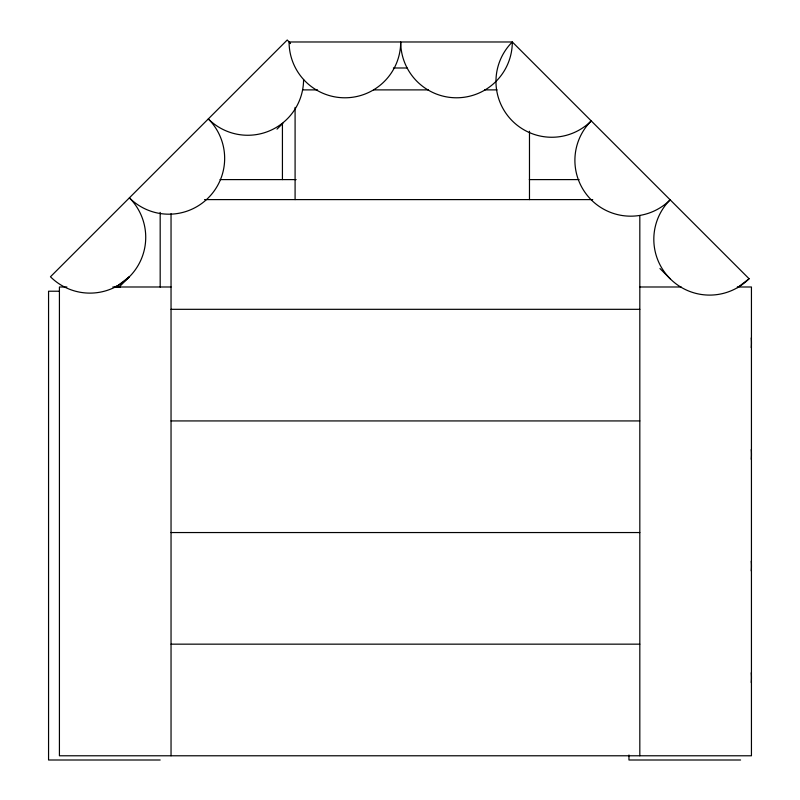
<?xml version="1.0" encoding="UTF-8"?>
<svg xmlns="http://www.w3.org/2000/svg" width="800" height="800" viewBox="0 0 800 800"><rect width="100%" height="100%" fill="white"/><g stroke="black" fill="none" stroke-linecap="round" stroke-linejoin="round"><path stroke-width="1.2" d="M119.17 286.99L129.39 276.77A55.81 55.81 0 0 0 129.39 197.85A55.81 55.81 0 0 0 208.31 197.85A55.81 55.81 0 0 0 208.31 118.92A55.81 55.81 0 0 0 303.58 79.46M277.02 129.14L282.98 123.18M737.53 287.62L749.09 278.75L512.31 41.98L289.08 41.98A55.81 55.81 0 0 0 344.89 97.79A55.81 55.81 0 0 0 400.7 41.98A55.81 55.81 0 0 0 456.51 97.79A55.81 55.81 0 0 0 512.31 41.98A55.81 55.81 0 0 0 512.31 120.91A55.81 55.81 0 0 0 591.24 120.91A55.81 55.81 0 0 0 591.24 199.83A55.81 55.81 0 0 0 670.16 199.83A55.81 55.81 0 0 0 670.16 278.75A55.81 55.81 0 0 0 749.09 278.75M114.46 287.03L117.83 285.64L129.39 276.77A55.81 55.81 0 0 1 50.46 276.77L287.23 40A55.81 55.81 0 0 1 290.52 43.58M393.39 67.99L407.1 67.99M302.57 89.89L317.53 89.89M373.64 89.89L428.5 89.89M484.6 89.89L497.07 89.89M220.05 179.6L296.14 179.6M529.28 179.6L579.12 179.6M204.53 199.6L592.71 199.6M66.9 286.99L59.42 286.99L59.42 755.78L751.44 755.78L751.44 286.99L737.31 286.99M112.82 286.99L171.04 286.99M639.82 286.99L681.19 286.99M59.36 291.22L48.56 291.22L48.56 760L160.18 760M171.04 309.32L639.82 309.32M171.04 420.93L639.82 420.93M171.04 532.55L639.82 532.55M171.04 644.16L639.82 644.16M740.58 760L628.96 760L628.96 755M659.95 268.54L670.16 278.75M639.82 215.95L639.82 755.78M529.48 131.25L529.48 199.6M295.09 107.39L295.09 199.6M282.43 123.79L282.43 179.6M171.04 213.73L171.04 755.78M160.18 212.4L160.18 287.08M751.23 672.8A55.81 55.81 0 0 1 751.23 682.5M751.23 449.57A55.81 55.81 0 0 1 751.23 459.27M751.23 337.95A55.81 55.81 0 0 1 751.23 347.65M115.23 286.99A55.81 55.81 0 0 1 120.08 287.21M751.23 561.18A55.81 55.81 0 0 1 751.23 570.88"/></g></svg>
